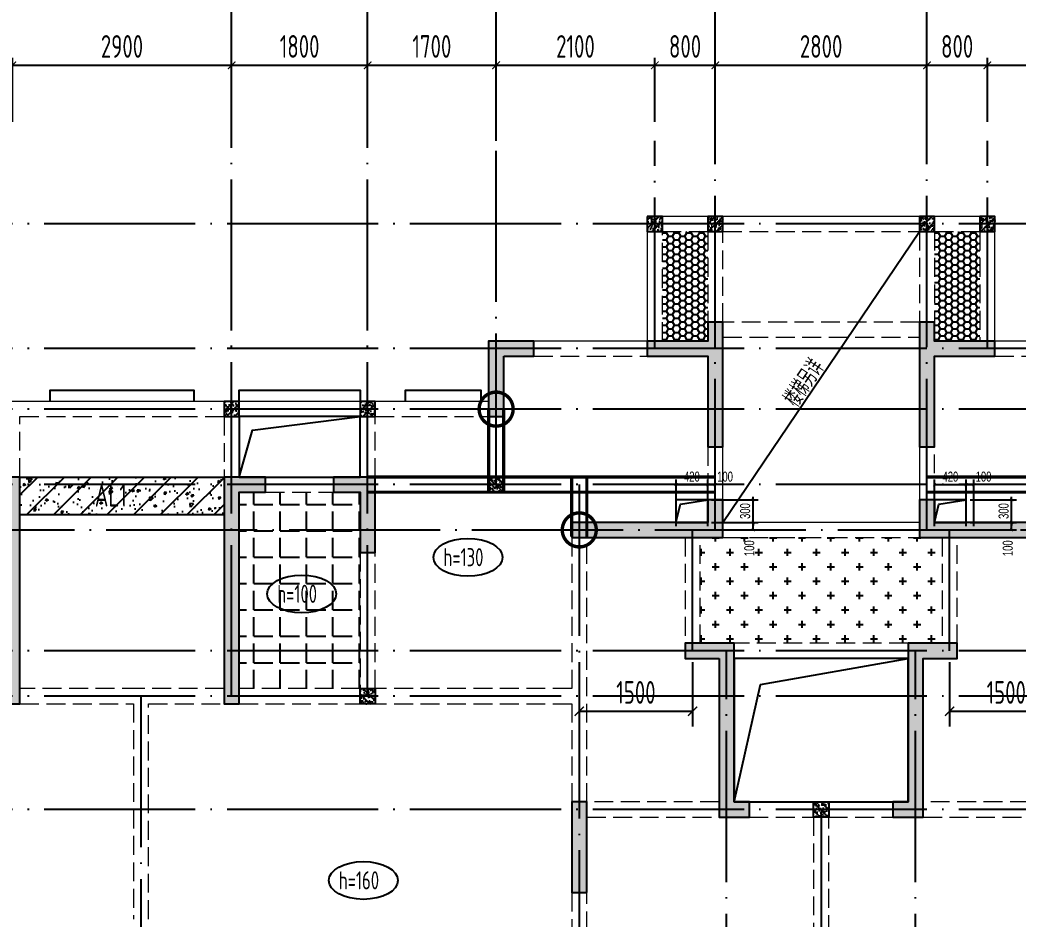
# Model space of a CAD drawing. Extents: x -1307975 to -76406, y -96289 to 379359.
# Drawn here: x -830740 to -817535, y 215599 to 227499 of the extents above; entities that cross this region are included whole.
import ezdxf
from ezdxf.enums import TextEntityAlignment as Align

# ---------------------------------------------------------------- set-up
doc = ezdxf.new("R2010")
doc.units = 0
doc.header["$LTSCALE"] = 1000
for name, pattern in [('DASH', [0.35, 0.25, -0.1]), ('DASHED', [0.75, 0.5, -0.25]), ('DOTE', [2.42, 2, -0.2, 0.02, -0.2])]:
    doc.linetypes.add(name, pattern=pattern)
doc.layers.get('0').update_dxf_attribs({"linetype": 'CONTINUOUS'})
doc.layers.get('DEFPOINTS').update_dxf_attribs({"linetype": 'CONTINUOUS'})
doc.layers.add('+公共字体', color=7, linetype='CONTINUOUS', lineweight=20)
for name, color, linetype in [('A-AXIS', 1, 'CONTINUOUS'), ('A-DOTE', 10, 'DOTE'), ('BEAM', 4, 'DASHED'), ('ROOF', 183, 'CONTINUOUS'), ('S-B板填充', 251, 'CONTINUOUS'), ('S-B板标注', 3, 'CONTINUOUS'), ('S-B板配筋号', 7, 'CONTINUOUS'), ('S-C承台编号', 6, 'CONTINUOUS'), ('S-D洞口', 4, 'CONTINUOUS'), ('S-D洞口标注', 3, 'CONTINUOUS'), ('S-L主梁线', 4, 'DASH'), ('S-Q墙填充', 252, 'CONTINUOUS'), ('S-Q墙实线', 6, 'CONTINUOUS'), ('S-Q墙标注', 3, 'CONTINUOUS'), ('S-Y一般标注', 3, 'CONTINUOUS'), ('S-板正筋', 2, 'CONTINUOUS'), ('S-构造柱', 212, 'CONTINUOUS'), ('TEXT', 2, 'CONTINUOUS'), ('水平筋标注', 7, 'CONTINUOUS'), ('看线', 251, 'CONTINUOUS')]:
    doc.layers.add(name, color=color, linetype=linetype)
doc.layers.add('配箍校核', color=34, linetype='CONTINUOUS', plot=False)
doc.styles.add('TSSD_DIMENSION', font='Tssdeng.shx', dxfattribs={"width": 0.7, "bigfont": 'tssdchn.shx'})
doc.styles.add('TSSD_REIN', font='tssdeng.shx', dxfattribs={"width": 0.7, "height": 300, "bigfont": 'tssdchn.shx'})
doc.styles.add('结构文字', font='zstxt.shx', dxfattribs={"width": 0.7, "bigfont": 'zshz.shx'})
doc.dimstyles.new('STRUCK', dxfattribs={"dimtxt": 400, "dimasz": 121, "dimexe": 200, "dimexo": 150, "dimgap": 115, "dimtad": 1, "dimdec": 0, "dimdsep": 46, "dimtxsty": '结构文字', "dimblk": 'ARCHTICK', "dimcen": 400, "dimclrd": 3, "dimclre": 3, "dimclrt": 7, "dimadec": 0, "dimazin": 0, "dimtfac": 1, "dimtdec": 0, "dimtix": 1, "dimtmove": 2, "dimatfit": 3, "dimldrblk": '_DIMX', "dimfxl": 1, "dimtolj": 1, "dimtzin": 0, "dimarcsym": 0})
doc.dimstyles.new('STRUCK30', dxfattribs={"dimscale": 0.33333, "dimtxt": 400, "dimasz": 121, "dimexe": 200, "dimexo": 150, "dimgap": 115, "dimtad": 1, "dimdec": 0, "dimdsep": 46, "dimtxsty": '结构文字', "dimblk": 'ARCHTICK', "dimcen": 400, "dimclrd": 3, "dimclre": 3, "dimclrt": 7, "dimadec": 0, "dimazin": 0, "dimtfac": 1, "dimtdec": 0, "dimtix": 1, "dimtmove": 2, "dimatfit": 3, "dimldrblk": '_DIMX', "dimfxl": 1, "dimtolj": 1, "dimtzin": 0, "dimarcsym": 0})
doc.dimstyles.new('TSSD_100_100', dxfattribs={"dimtxt": 300, "dimasz": 100, "dimexe": 100, "dimexo": 250, "dimgap": 100, "dimtad": 1, "dimdec": 0, "dimzin": 0, "dimdsep": 46, "dimtxsty": 'TSSD_DIMENSION', "dimblk": 'ARCHTICK', "dimcen": 0, "dimdle": 100, "dimclrt": 7, "dimadec": 0, "dimazin": 0, "dimtfac": 1, "dimtdec": 0, "dimtix": 1, "dimtmove": 2, "dimatfit": 3, "dimldrblk": 'ARCHTICK', "dimfxl": 1, "dimtolj": 1, "dimtzin": 0, "dimarcsym": 0})

# ---------------------------------------------------------------- blocks, each defined once
blk = doc.blocks.new('_ArchTick')
at = {"color": 0, "linetype": 'ByBlock', "const_width": 0.15}
blk.add_lwpolyline([(-0.5, -0.5), (0.5, 0.5)], dxfattribs=at)
blk = doc.blocks.new('*D275')
at = {"layer": 'DEFPOINTS', "color": 0, "transparency": 16777216}
for p in [(31400, 19250), (29600, 18250), (31400, 18250)]:
    blk.add_point(p, dxfattribs=at)
at = {"layer": 'S-Y一般标注', "color": 0, "lineweight": -2, "transparency": 16777216}
for p, q in [((29600, 18500), (29600, 19350)), ((31400, 18500), (31400, 19350)), ((29500, 19250), (31500, 19250))]:
    blk.add_line(p, q, dxfattribs=at)
at = {"layer": 'S-Y一般标注', "color": 0, "lineweight": -2, "transparency": 16777216, "xscale": 100, "yscale": 100, "zscale": 100, "rotation": 180}
blk.add_blockref('_ArchTick', (29600, 19250), dxfattribs=at)
at = {"layer": 'S-Y一般标注', "color": 0, "lineweight": -2, "transparency": 16777216, "xscale": 100, "yscale": 100, "zscale": 100}
blk.add_blockref('_ArchTick', (31400, 19250), dxfattribs=at)
at = {"layer": 'S-Y一般标注', "color": 7, "transparency": 16777216, "insert": (30500, 19500), "char_height": 300, "attachment_point": 5, "style": 'TSSD_DIMENSION'}
blk.add_mtext('\\A1;1800', dxfattribs=at)
blk = doc.blocks.new('*D276')
at = {"layer": 'DEFPOINTS', "color": 0, "transparency": 16777216}
for p in [(34300, 19250), (31400, 18250), (34300, 18250)]:
    blk.add_point(p, dxfattribs=at)
at = {"layer": 'S-Y一般标注', "color": 0, "lineweight": -2, "transparency": 16777216}
for p, q in [((31400, 18500), (31400, 19350)), ((34300, 18500), (34300, 19350)), ((31300, 19250), (34400, 19250))]:
    blk.add_line(p, q, dxfattribs=at)
at = {"layer": 'S-Y一般标注', "color": 0, "lineweight": -2, "transparency": 16777216, "xscale": 100, "yscale": 100, "zscale": 100, "rotation": 180}
blk.add_blockref('_ArchTick', (31400, 19250), dxfattribs=at)
at = {"layer": 'S-Y一般标注', "color": 0, "lineweight": -2, "transparency": 16777216, "xscale": 100, "yscale": 100, "zscale": 100}
blk.add_blockref('_ArchTick', (34300, 19250), dxfattribs=at)
at = {"layer": 'S-Y一般标注', "color": 7, "transparency": 16777216, "insert": (32850, 19500), "char_height": 300, "attachment_point": 5, "style": 'TSSD_DIMENSION'}
blk.add_mtext('\\A1;2900', dxfattribs=at)
blk = doc.blocks.new('*D277')
at = {"layer": 'DEFPOINTS', "color": 0, "transparency": 16777216}
for p in [(36100, 19250), (34300, 18250), (36100, 18250)]:
    blk.add_point(p, dxfattribs=at)
at = {"layer": 'S-Y一般标注', "color": 0, "lineweight": -2, "transparency": 16777216}
for p, q in [((34300, 18500), (34300, 19350)), ((36100, 18500), (36100, 19350)), ((34200, 19250), (36200, 19250))]:
    blk.add_line(p, q, dxfattribs=at)
at = {"layer": 'S-Y一般标注', "color": 0, "lineweight": -2, "transparency": 16777216, "xscale": 100, "yscale": 100, "zscale": 100, "rotation": 180}
blk.add_blockref('_ArchTick', (34300, 19250), dxfattribs=at)
at = {"layer": 'S-Y一般标注', "color": 0, "lineweight": -2, "transparency": 16777216, "xscale": 100, "yscale": 100, "zscale": 100}
blk.add_blockref('_ArchTick', (36100, 19250), dxfattribs=at)
at = {"layer": 'S-Y一般标注', "color": 7, "transparency": 16777216, "insert": (35200, 19500), "char_height": 300, "attachment_point": 5, "style": 'TSSD_DIMENSION'}
blk.add_mtext('\\A1;1800', dxfattribs=at)
blk = doc.blocks.new('*D278')
at = {"layer": 'DEFPOINTS', "color": 0, "transparency": 16777216}
for p in [(37800, 19250), (36100, 18250), (37800, 18250)]:
    blk.add_point(p, dxfattribs=at)
at = {"layer": 'S-Y一般标注', "color": 0, "lineweight": -2, "transparency": 16777216}
for p, q in [((36100, 18500), (36100, 19350)), ((37800, 18500), (37800, 19350)), ((36000, 19250), (37900, 19250))]:
    blk.add_line(p, q, dxfattribs=at)
at = {"layer": 'S-Y一般标注', "color": 0, "lineweight": -2, "transparency": 16777216, "xscale": 100, "yscale": 100, "zscale": 100, "rotation": 180}
blk.add_blockref('_ArchTick', (36100, 19250), dxfattribs=at)
at = {"layer": 'S-Y一般标注', "color": 0, "lineweight": -2, "transparency": 16777216, "xscale": 100, "yscale": 100, "zscale": 100}
blk.add_blockref('_ArchTick', (37800, 19250), dxfattribs=at)
at = {"layer": 'S-Y一般标注', "color": 7, "transparency": 16777216, "insert": (36950, 19500), "char_height": 300, "attachment_point": 5, "style": 'TSSD_DIMENSION'}
blk.add_mtext('\\A1;1700', dxfattribs=at)
blk = doc.blocks.new('*D279')
at = {"layer": 'DEFPOINTS', "color": 0, "transparency": 16777216}
for p in [(40700, 19250), (39900, 18250), (40700, 18250)]:
    blk.add_point(p, dxfattribs=at)
at = {"layer": 'S-Y一般标注', "color": 0, "lineweight": -2, "transparency": 16777216}
for p, q in [((39900, 18500), (39900, 19350)), ((40700, 18500), (40700, 19350)), ((39800, 19250), (40800, 19250))]:
    blk.add_line(p, q, dxfattribs=at)
at = {"layer": 'S-Y一般标注', "color": 0, "lineweight": -2, "transparency": 16777216, "xscale": 100, "yscale": 100, "zscale": 100, "rotation": 180}
blk.add_blockref('_ArchTick', (39900, 19250), dxfattribs=at)
at = {"layer": 'S-Y一般标注', "color": 0, "lineweight": -2, "transparency": 16777216, "xscale": 100, "yscale": 100, "zscale": 100}
blk.add_blockref('_ArchTick', (40700, 19250), dxfattribs=at)
at = {"layer": 'S-Y一般标注', "color": 7, "transparency": 16777216, "insert": (40300, 19500), "char_height": 300, "attachment_point": 5, "style": 'TSSD_DIMENSION'}
blk.add_mtext('\\A1;800', dxfattribs=at)
blk = doc.blocks.new('*D280')
at = {"layer": 'DEFPOINTS', "color": 0, "transparency": 16777216}
for p in [(43500, 19250), (40700, 18250), (43500, 18250)]:
    blk.add_point(p, dxfattribs=at)
at = {"layer": 'S-Y一般标注', "color": 0, "lineweight": -2, "transparency": 16777216}
for p, q in [((40700, 18500), (40700, 19350)), ((43500, 18500), (43500, 19350)), ((40600, 19250), (43600, 19250))]:
    blk.add_line(p, q, dxfattribs=at)
at = {"layer": 'S-Y一般标注', "color": 0, "lineweight": -2, "transparency": 16777216, "xscale": 100, "yscale": 100, "zscale": 100, "rotation": 180}
blk.add_blockref('_ArchTick', (40700, 19250), dxfattribs=at)
at = {"layer": 'S-Y一般标注', "color": 0, "lineweight": -2, "transparency": 16777216, "xscale": 100, "yscale": 100, "zscale": 100}
blk.add_blockref('_ArchTick', (43500, 19250), dxfattribs=at)
at = {"layer": 'S-Y一般标注', "color": 7, "transparency": 16777216, "insert": (42100, 19500), "char_height": 300, "attachment_point": 5, "style": 'TSSD_DIMENSION'}
blk.add_mtext('\\A1;2800', dxfattribs=at)
blk = doc.blocks.new('*D281')
at = {"layer": 'DEFPOINTS', "color": 0, "transparency": 16777216}
for p in [(46400, 19250), (44300, 18250), (46400, 18250)]:
    blk.add_point(p, dxfattribs=at)
at = {"layer": 'S-Y一般标注', "color": 0, "lineweight": -2, "transparency": 16777216}
for p, q in [((44300, 18500), (44300, 19350)), ((46400, 18500), (46400, 19350)), ((44200, 19250), (46500, 19250))]:
    blk.add_line(p, q, dxfattribs=at)
at = {"layer": 'S-Y一般标注', "color": 0, "lineweight": -2, "transparency": 16777216, "xscale": 100, "yscale": 100, "zscale": 100, "rotation": 180}
blk.add_blockref('_ArchTick', (44300, 19250), dxfattribs=at)
at = {"layer": 'S-Y一般标注', "color": 0, "lineweight": -2, "transparency": 16777216, "xscale": 100, "yscale": 100, "zscale": 100}
blk.add_blockref('_ArchTick', (46400, 19250), dxfattribs=at)
at = {"layer": 'S-Y一般标注', "color": 7, "transparency": 16777216, "insert": (45742, 19500), "char_height": 300, "attachment_point": 5, "style": 'TSSD_DIMENSION'}
blk.add_mtext('\\A1;2100', dxfattribs=at)
blk = doc.blocks.new('*D299')
at = {"layer": 'DEFPOINTS', "color": 0, "transparency": 16777216}
for p in [(39900, 19250), (37800, 18250), (39900, 18250)]:
    blk.add_point(p, dxfattribs=at)
at = {"layer": 'S-Y一般标注', "color": 0, "lineweight": -2, "transparency": 16777216}
for p, q in [((37800, 18500), (37800, 19350)), ((39900, 18500), (39900, 19350)), ((37700, 19250), (40000, 19250))]:
    blk.add_line(p, q, dxfattribs=at)
at = {"layer": 'S-Y一般标注', "color": 0, "lineweight": -2, "transparency": 16777216, "xscale": 100, "yscale": 100, "zscale": 100, "rotation": 180}
blk.add_blockref('_ArchTick', (37800, 19250), dxfattribs=at)
at = {"layer": 'S-Y一般标注', "color": 0, "lineweight": -2, "transparency": 16777216, "xscale": 100, "yscale": 100, "zscale": 100}
blk.add_blockref('_ArchTick', (39900, 19250), dxfattribs=at)
at = {"layer": 'S-Y一般标注', "color": 7, "transparency": 16777216, "insert": (38850, 19500), "char_height": 300, "attachment_point": 5, "style": 'TSSD_DIMENSION'}
blk.add_mtext('\\A1;2100', dxfattribs=at)
blk = doc.blocks.new('*D300')
at = {"layer": 'DEFPOINTS', "color": 0, "transparency": 16777216}
for p in [(44300, 19250), (43500, 18250), (44300, 18250)]:
    blk.add_point(p, dxfattribs=at)
at = {"layer": 'S-Y一般标注', "color": 0, "lineweight": -2, "transparency": 16777216}
for p, q in [((43500, 18500), (43500, 19350)), ((44300, 18500), (44300, 19350)), ((43400, 19250), (44400, 19250))]:
    blk.add_line(p, q, dxfattribs=at)
at = {"layer": 'S-Y一般标注', "color": 0, "lineweight": -2, "transparency": 16777216, "xscale": 100, "yscale": 100, "zscale": 100, "rotation": 180}
blk.add_blockref('_ArchTick', (43500, 19250), dxfattribs=at)
at = {"layer": 'S-Y一般标注', "color": 0, "lineweight": -2, "transparency": 16777216, "xscale": 100, "yscale": 100, "zscale": 100}
blk.add_blockref('_ArchTick', (44300, 19250), dxfattribs=at)
at = {"layer": 'S-Y一般标注', "color": 7, "transparency": 16777216, "insert": (43900, 19500), "char_height": 300, "attachment_point": 5, "style": 'TSSD_DIMENSION'}
blk.add_mtext('\\A1;800', dxfattribs=at)
blk = doc.blocks.new('20210729.03501652')
at = {"layer": '看线', "color": 202, "ltscale": 0.5}
for points in [[(26800, 10900), (26800, 11050), (28700, 11050), (28700, 10900)], [(29300, 10900), (29300, 11050), (30900, 11050), (30900, 10900)], [(31500, 10900), (31500, 11050), (32500, 11050), (32500, 10900)]]:
    blk.add_lwpolyline(points, dxfattribs=at)
blk = doc.blocks.new('*D984')
at = {"layer": 'DEFPOINTS', "color": 0, "transparency": 16777216}
for p in [(-818220, 221149), (-817620, 221149), (-818220, 220849)]:
    blk.add_point(p, dxfattribs=at)
at = {"layer": 'S-D洞口标注', "color": 3, "lineweight": -2, "transparency": 16777216}
for p, q in [((-818170, 221149), (-817554, 221149)), ((-817620, 221149), (-817620, 221189)), ((-817620, 220849), (-817620, 221149)), ((-818170, 220849), (-817554, 220849)), ((-817620, 220849), (-817620, 220809))]:
    blk.add_line(p, q, dxfattribs=at)
at = {"layer": 'S-D洞口标注', "color": 3, "lineweight": -2, "transparency": 16777216, "xscale": 40.33293, "yscale": 40.33293, "zscale": 40.33293}
for p, rotation in [((-817620, 221149), 270), ((-817620, 220849), 90)]:
    blk.add_blockref('_ArchTick', p, dxfattribs=dict(at, rotation=rotation))
at = {"layer": 'S-D洞口标注', "color": 7, "transparency": 16777216, "insert": (-817725, 220999), "char_height": 133.3, "attachment_point": 5, "rotation": 90, "style": '结构文字'}
blk.add_mtext('\\A1;300', dxfattribs=at)
blk = doc.blocks.new('_DIMX')
blk.add_line((-150, 0), (150, 0))
at = {"const_width": 50}
blk.add_lwpolyline([(-70, -70), (70, 70)], dxfattribs=at)
blk = doc.blocks.new('*D985')
at = {"layer": 'DEFPOINTS', "color": 0, "transparency": 16777216}
for p in [(-818220, 221349), (-818640, 220749), (-818220, 220749)]:
    blk.add_point(p, dxfattribs=at)
at = {"layer": 'S-D洞口标注', "color": 3, "lineweight": -2, "transparency": 16777216}
for p, q in [((-818640, 220799), (-818640, 221415)), ((-818640, 221349), (-818220, 221349)), ((-818220, 220799), (-818220, 221415))]:
    blk.add_line(p, q, dxfattribs=at)
at = {"layer": 'S-D洞口标注', "color": 3, "lineweight": -2, "transparency": 16777216, "xscale": 40.33293, "yscale": 40.33293, "zscale": 40.33293, "rotation": 180}
blk.add_blockref('_ArchTick', (-818640, 221349), dxfattribs=at)
at = {"layer": 'S-D洞口标注', "color": 3, "lineweight": -2, "transparency": 16777216, "xscale": 40.33293, "yscale": 40.33293, "zscale": 40.33293}
blk.add_blockref('_ArchTick', (-818220, 221349), dxfattribs=at)
at = {"layer": 'S-D洞口标注', "color": 7, "transparency": 16777216, "insert": (-818430, 221454), "char_height": 133.3, "attachment_point": 5, "style": '结构文字'}
blk.add_mtext('\\A1;420', dxfattribs=at)
blk = doc.blocks.new('*D986')
at = {"layer": 'DEFPOINTS', "color": 0, "transparency": 16777216}
for p in [(-818120, 221349), (-818220, 220749), (-818120, 220749)]:
    blk.add_point(p, dxfattribs=at)
at = {"layer": 'S-D洞口标注', "color": 3, "lineweight": -2, "transparency": 16777216}
for p, q in [((-818220, 220799), (-818220, 221415)), ((-818220, 221349), (-818120, 221349)), ((-818120, 220799), (-818120, 221415))]:
    blk.add_line(p, q, dxfattribs=at)
at = {"layer": 'S-D洞口标注', "color": 3, "lineweight": -2, "transparency": 16777216, "xscale": 40.33293, "yscale": 40.33293, "zscale": 40.33293, "rotation": 180}
blk.add_blockref('_ArchTick', (-818220, 221349), dxfattribs=at)
at = {"layer": 'S-D洞口标注', "color": 3, "lineweight": -2, "transparency": 16777216, "xscale": 40.33293, "yscale": 40.33293, "zscale": 40.33293}
blk.add_blockref('_ArchTick', (-818120, 221349), dxfattribs=at)
at = {"layer": 'S-D洞口标注', "color": 7, "transparency": 16777216, "insert": (-817991, 221454), "char_height": 133.3, "attachment_point": 5, "style": '结构文字'}
blk.add_mtext('\\A1;100', dxfattribs=at)
blk = doc.blocks.new('*D987')
at = {"layer": 'DEFPOINTS', "color": 0, "transparency": 16777216}
for p in [(-818220, 220849), (-817620, 220849), (-818220, 220749)]:
    blk.add_point(p, dxfattribs=at)
at = {"layer": 'S-D洞口标注', "color": 3, "lineweight": -2, "transparency": 16777216}
for p, q in [((-818170, 220849), (-817554, 220849)), ((-817620, 220749), (-817620, 220849)), ((-818170, 220749), (-817554, 220749))]:
    blk.add_line(p, q, dxfattribs=at)
at = {"layer": 'S-D洞口标注', "color": 3, "lineweight": -2, "transparency": 16777216, "xscale": 40.33293, "yscale": 40.33293, "zscale": 40.33293}
for p, rotation in [((-817620, 220849), 90), ((-817620, 220749), 270)]:
    blk.add_blockref('_ArchTick', p, dxfattribs=dict(at, rotation=rotation))
at = {"layer": 'S-D洞口标注', "color": 7, "transparency": 16777216, "insert": (-817670, 220507), "char_height": 133.3, "attachment_point": 5, "rotation": 90, "style": '结构文字'}
blk.add_mtext('\\A1;100', dxfattribs=at)
blk = doc.blocks.new('*D988')
at = {"layer": 'DEFPOINTS', "color": 0, "transparency": 16777216}
for p in [(-821640, 221149), (-821040, 221149), (-821640, 220849)]:
    blk.add_point(p, dxfattribs=at)
at = {"layer": 'S-D洞口标注', "color": 3, "lineweight": -2, "transparency": 16777216}
for p, q in [((-821590, 221149), (-820974, 221149)), ((-821040, 221149), (-821040, 221189)), ((-821040, 220849), (-821040, 221149)), ((-821590, 220849), (-820974, 220849)), ((-821040, 220849), (-821040, 220809))]:
    blk.add_line(p, q, dxfattribs=at)
at = {"layer": 'S-D洞口标注', "color": 3, "lineweight": -2, "transparency": 16777216, "xscale": 40.33293, "yscale": 40.33293, "zscale": 40.33293}
for p, rotation in [((-821040, 221149), 270), ((-821040, 220849), 90)]:
    blk.add_blockref('_ArchTick', p, dxfattribs=dict(at, rotation=rotation))
at = {"layer": 'S-D洞口标注', "color": 7, "transparency": 16777216, "insert": (-821145, 220999), "char_height": 133.3, "attachment_point": 5, "rotation": 90, "style": '结构文字'}
blk.add_mtext('\\A1;300', dxfattribs=at)
blk = doc.blocks.new('*D989')
at = {"layer": 'DEFPOINTS', "color": 0, "transparency": 16777216}
for p in [(-821640, 221349), (-822060, 220749), (-821640, 220749)]:
    blk.add_point(p, dxfattribs=at)
at = {"layer": 'S-D洞口标注', "color": 3, "lineweight": -2, "transparency": 16777216}
for p, q in [((-822060, 220799), (-822060, 221415)), ((-822060, 221349), (-821640, 221349)), ((-821640, 220799), (-821640, 221415))]:
    blk.add_line(p, q, dxfattribs=at)
at = {"layer": 'S-D洞口标注', "color": 3, "lineweight": -2, "transparency": 16777216, "xscale": 40.33293, "yscale": 40.33293, "zscale": 40.33293, "rotation": 180}
blk.add_blockref('_ArchTick', (-822060, 221349), dxfattribs=at)
at = {"layer": 'S-D洞口标注', "color": 3, "lineweight": -2, "transparency": 16777216, "xscale": 40.33293, "yscale": 40.33293, "zscale": 40.33293}
blk.add_blockref('_ArchTick', (-821640, 221349), dxfattribs=at)
at = {"layer": 'S-D洞口标注', "color": 7, "transparency": 16777216, "insert": (-821850, 221454), "char_height": 133.3, "attachment_point": 5, "style": '结构文字'}
blk.add_mtext('\\A1;420', dxfattribs=at)
blk = doc.blocks.new('*D990')
at = {"layer": 'DEFPOINTS', "color": 0, "transparency": 16777216}
for p in [(-821540, 221349), (-821640, 220749), (-821540, 220749)]:
    blk.add_point(p, dxfattribs=at)
at = {"layer": 'S-D洞口标注', "color": 3, "lineweight": -2, "transparency": 16777216}
for p, q in [((-821640, 220799), (-821640, 221415)), ((-821640, 221349), (-821540, 221349)), ((-821540, 220799), (-821540, 221415))]:
    blk.add_line(p, q, dxfattribs=at)
at = {"layer": 'S-D洞口标注', "color": 3, "lineweight": -2, "transparency": 16777216, "xscale": 40.33293, "yscale": 40.33293, "zscale": 40.33293, "rotation": 180}
blk.add_blockref('_ArchTick', (-821640, 221349), dxfattribs=at)
at = {"layer": 'S-D洞口标注', "color": 3, "lineweight": -2, "transparency": 16777216, "xscale": 40.33293, "yscale": 40.33293, "zscale": 40.33293}
blk.add_blockref('_ArchTick', (-821540, 221349), dxfattribs=at)
at = {"layer": 'S-D洞口标注', "color": 7, "transparency": 16777216, "insert": (-821411, 221454), "char_height": 133.3, "attachment_point": 5, "style": '结构文字'}
blk.add_mtext('\\A1;100', dxfattribs=at)
blk = doc.blocks.new('*D991')
at = {"layer": 'DEFPOINTS', "color": 0, "transparency": 16777216}
for p in [(-821640, 220849), (-821040, 220849), (-821640, 220749)]:
    blk.add_point(p, dxfattribs=at)
at = {"layer": 'S-D洞口标注', "color": 3, "lineweight": -2, "transparency": 16777216}
for p, q in [((-821590, 220849), (-820974, 220849)), ((-821040, 220749), (-821040, 220849)), ((-821590, 220749), (-820974, 220749))]:
    blk.add_line(p, q, dxfattribs=at)
at = {"layer": 'S-D洞口标注', "color": 3, "lineweight": -2, "transparency": 16777216, "xscale": 40.33293, "yscale": 40.33293, "zscale": 40.33293}
for p, rotation in [((-821040, 220849), 90), ((-821040, 220749), 270)]:
    blk.add_blockref('_ArchTick', p, dxfattribs=dict(at, rotation=rotation))
at = {"layer": 'S-D洞口标注', "color": 7, "transparency": 16777216, "insert": (-821090, 220507), "char_height": 133.3, "attachment_point": 5, "rotation": 90, "style": '结构文字'}
blk.add_mtext('\\A1;100', dxfattribs=at)
blk = doc.blocks.new('20210803.22403995')
at = {"layer": '+公共字体', "color": 2, "const_width": 45}
for points in [[(-831038, -168387, 1), (-831038, -167937, 1), (-831038, -168387, -1)], [(-829938, -169986, 1), (-829938, -169536, 1), (-829938, -169986, -1)]]:
    blk.add_lwpolyline(points, format="xyb", dxfattribs=at)
blk = doc.blocks.new('20210807.15312791')
at = {"layer": 'S-Q墙填充'}
h = blk.add_hatch(color=252, dxfattribs=at)
h.dxf.hatch_style = 1
h.paths.add_polyline_path([(97216, 67840), (97216, 68190), (97016, 68190), (97016, 67940), (96216, 67940), (96216, 67740), (97016, 67740), (97016, 66540), (97216, 66540)])
h = blk.add_hatch(color=252, dxfattribs=at)
h.dxf.hatch_style = 1
h.paths.add_polyline_path([(99816, 67840), (99816, 66540), (100016, 66540), (100016, 67740), (100815, 67740), (100815, 67940), (100016, 67940), (100016, 68190), (99816, 68190)])
h = blk.add_hatch(color=252, dxfattribs=at)
h.dxf.hatch_style = 1
h.paths.add_polyline_path([(94316, 67740), (94716, 67740), (94716, 67940), (94116, 67940), (94116, 66940), (94316, 66940)])
h = blk.add_hatch(color=252, dxfattribs=at)
h.dxf.hatch_style = 1
h.paths.add_polyline_path([(87916, 66140), (87416, 66140), (87416, 65940), (87716, 65940), (87716, 63140), (87916, 63140)])
h = blk.add_hatch(color=252, dxfattribs=at)
h.dxf.hatch_style = 1
h.paths.add_polyline_path([(90816, 63140), (90816, 65940), (91166, 65940), (91166, 66140), (90616, 66140), (90616, 63140)])
h = blk.add_hatch(color=252, dxfattribs=at)
h.dxf.hatch_style = 1
h.paths.add_polyline_path([(92066, 65940), (92416, 65940), (92416, 65140), (92616, 65140), (92616, 66140), (92066, 66140)])
h = blk.add_hatch(color=252, dxfattribs=at)
h.dxf.hatch_style = 1
h.paths.add_polyline_path([(95216, 65340), (96816, 65340), (97216, 65340), (97216, 65840), (97016, 65840), (97016, 65540), (96816, 65540), (95216, 65540)])
h = blk.add_hatch(color=252, dxfattribs=at)
h.dxf.hatch_style = 1
h.paths.add_polyline_path([(100016, 65540), (100016, 65840), (99816, 65840), (99816, 65340), (100216, 65340), (101816, 65340), (101816, 65540), (100216, 65540)])
h = blk.add_hatch(color=252, dxfattribs=at)
h.dxf.hatch_style = 1
h.paths.add_polyline_path([(97166, 63740), (97166, 61640), (97566, 61640), (97566, 61840), (97366, 61840), (97366, 63940), (96716, 63940), (96716, 63740)])
h = blk.add_hatch(color=252, dxfattribs=at)
h.dxf.hatch_style = 1
h.paths.add_polyline_path([(99666, 61840), (99466, 61840), (99466, 61640), (99866, 61640), (99866, 63740), (100316, 63740), (100316, 63940), (99666, 63940)])
h = blk.add_hatch(color=252, dxfattribs=at)
h.dxf.hatch_style = 1
h.paths.add_polyline_path([(95416, 60640), (95416, 61840), (95216, 61840), (95216, 60640)])
at = {"layer": 'S-D洞口', "color": 5}
for points in [[(90816, 66140), (92416, 66140), (92416, 66940), (90816, 66940), (90816, 66140), (90993, 66762), (92416, 66940)], [(97366, 61840), (99666, 61840), (99666, 63740), (97366, 63740), (97366, 61840), (97712, 63393), (99666, 63740)]]:
    blk.add_lwpolyline(points, dxfattribs=at)
at = {"layer": 'S-L主梁线', "linetype": 'ByBlock', "lineweight": 18}
for p, q in [((96216, 69590), (96216, 67940)), ((97116, 69590), (96216, 69590)), ((99916, 69590), (97116, 69590)), ((100816, 69590), (99916, 69590)), ((100816, 67940), (100816, 69590)), ((96216, 67940), (94716, 67940)), ((102316, 67940), (100816, 67940)), ((90716, 67140), (87716, 67140)), ((92516, 67140), (90716, 67140)), ((94116, 67140), (92516, 67140)), ((90816, 66940), (92416, 66940)), ((90816, 66140), (90816, 66940)), ((92416, 66940), (92416, 66140)), ((97216, 65840), (97216, 66540)), ((99816, 66540), (99816, 65840)), ((92066, 66140), (91166, 66140)), ((99816, 65540), (97216, 65540)), ((97366, 63740), (99666, 63740)), ((98516, 61840), (97566, 61840)), ((99466, 61840), (98516, 61840))]:
    blk.add_line(p, q, dxfattribs=at)
at = {"layer": 'S-L主梁线', "linetype": 'DASH', "lineweight": 18}
for p, q in [((96416, 69390), (97016, 69390)), ((96416, 67940), (96416, 69390)), ((97016, 69390), (97016, 68190)), ((97216, 69390), (99816, 69390)), ((97216, 68190), (97216, 69390)), ((99816, 69390), (99816, 68190)), ((100016, 69390), (100616, 69390)), ((100016, 69390), (100016, 68190)), ((100616, 69390), (100616, 67940)), ((99815, 68190), (97216, 68190)), ((97216, 67990), (99816, 67990)), ((94716, 67740), (96216, 67740)), ((100815, 67740), (102316, 67740)), ((87916, 66940), (90616, 66940)), ((87916, 66140), (87916, 66940)), ((90616, 66940), (90616, 66140)), ((92616, 66940), (94116, 66940)), ((92616, 66140), (92616, 66940)), ((97016, 66540), (97016, 65840)), ((100016, 65840), (100016, 66540)), ((91166, 65940), (92066, 65940)), ((95216, 65340), (95216, 63340)), ((95416, 63240), (95416, 65340)), ((96716, 65340), (96716, 63940)), ((96916, 63940), (96916, 65340)), ((97216, 65340), (99816, 65340)), ((100116, 65340), (100116, 63940)), ((100316, 63940), (100316, 65340)), ((92416, 65140), (92416, 63340)), ((92616, 63340), (92616, 65140)), ((99666, 63940), (97366, 63940)), ((89516, 63340), (87916, 63340)), ((90616, 63340), (89516, 63340)), ((92416, 63340), (90816, 63340)), ((95216, 63340), (92616, 63340)), ((87916, 63140), (89416, 63140)), ((89416, 63140), (89416, 60290)), ((89616, 63140), (90616, 63140)), ((89616, 60290), (89616, 63140)), ((90816, 63140), (92516, 63140)), ((92516, 63140), (95216, 63140)), ((95216, 63140), (95216, 61840)), ((95416, 61840), (95416, 63240)), ((97166, 61840), (95416, 61840)), ((101616, 61840), (99866, 61840)), ((95416, 61640), (97166, 61640)), ((97566, 61640), (98416, 61640)), ((98416, 61640), (98416, 57640)), ((98616, 57640), (98616, 61640)), ((98616, 61640), (99466, 61640)), ((99866, 61640), (101616, 61640)), ((95216, 60640), (95216, 59090)), ((95416, 59090), (95416, 60640))]:
    blk.add_line(p, q, dxfattribs=at)
at = {"layer": 'S-Q墙实线'}
blk.add_lwpolyline([(97216, 67840), (97216, 68190), (97016, 68190), (97016, 67940), (96216, 67940), (96216, 67740), (97016, 67740), (97016, 66540), (97216, 66540), (97216, 67840)], dxfattribs=at)
for points in [[(99816, 67840), (99816, 66540), (100016, 66540), (100016, 67740), (100815, 67740), (100815, 67940), (100016, 67940), (100016, 68190), (99816, 68190)], [(94316, 67740), (94716, 67740), (94716, 67940), (94116, 67940), (94116, 66940), (94316, 66940)], [(87916, 66140), (87416, 66140), (87416, 65940), (87716, 65940), (87716, 63140), (87916, 63140)], [(90816, 63140), (90816, 65940), (91166, 65940), (91166, 66140), (90616, 66140), (90616, 63140)], [(92066, 65940), (92416, 65940), (92416, 65140), (92616, 65140), (92616, 66140), (92066, 66140)], [(95216, 65340), (96816, 65340), (97216, 65340), (97216, 65840), (97016, 65840), (97016, 65540), (96816, 65540), (95216, 65540)], [(100016, 65540), (100016, 65840), (99816, 65840), (99816, 65340), (100216, 65340), (101816, 65340), (101816, 65540), (100216, 65540)], [(97166, 63740), (97166, 61640), (97566, 61640), (97566, 61840), (97366, 61840), (97366, 63940), (96716, 63940), (96716, 63740)], [(99666, 61840), (99466, 61840), (99466, 61640), (99866, 61640), (99866, 63740), (100316, 63740), (100316, 63940), (99666, 63940)], [(95416, 60640), (95416, 61840), (95216, 61840), (95216, 60640)]]:
    blk.add_lwpolyline(points, close=True, dxfattribs=at)
blk = doc.blocks.new('20210730.02141516')
at = {"layer": 'S-构造柱'}
h = blk.add_hatch(dxfattribs=at)
h.set_pattern_fill('ARMORED', color=256, scale=15, angle=-90, style=0)
h.set_pattern_definition([(320, (-154189.41, 3278673.45), (-9.4128202, -107.5890274), [11.25, -123.75]), (265, (-154189.41, 3278673.45), (112.82882, 20.8127), [9, -99]), (10.4514, (-154190.19, 3278664.49), (103.4159313, -86.7764073), [9.5610285, -105.1713168]), (316.1842, (-154159.41, 3278673.45), (-24.827852, -160.0861573), [16.875, -185.625]), (6.6356, (-154161.48, 3278660.11), (146.117681, -140.199406), [14.341543, -157.75695]), (261.1842, (-154159.41, 3278673.45), (146.11779, -140.199292), [13.5, -148.5]), (291, (-154166.91, 3278658.45), (-60.3928336, -89.5360578), [11.25, -123.75]), (236, (-154166.91, 3278658.45), (108.7725068, -36.4972998), [9, -99]), (341.4514, (-154171.94, 3278650.99), (48.3795745, -126.0333943), [9.5610285, -105.1713168]), (307.5, (-154189.41, 3278673.454), (49.93407807, -1.8239783), [0, -97.8, 0, -100.5, 0, -99.375]), (277.5, (-154189.41, 3278673.454), (59.1617568, -39.4604306), [0, -57.3, 0, -95.55, 0, -37.875]), (237.5, (-154189.41, 3278706.904), (-3.38323076, -80.07336543), [0, -37.5, 0, -117, 0, -155.25]), (227.5, (-154189.41, 3278721.904), (15.0157473, -87.4779254), [0, -48.75, 0, -77.7, 0, -110.25]), (315, (-154189.41, 3278673.454), (53.0330086, 53.0330086), [])])
h.paths.add_polyline_path([(200, 200), (200, 0), (0, 0), (0, 200)])
blk.add_lwpolyline([(200, 200), (200, 0), (0, 0), (0, 200)], close=True, dxfattribs=at)
blk = doc.blocks.new('20210809.18285270')
at = {"layer": 'ROOF', "xscale": -1, "rotation": 4.61764226855621e-08}
for p in [(35500, 12550), (36300, 12550), (39100, 12550), (39900, 12550), (29900, 10100), (31700, 10100)]:
    blk.add_blockref('20210730.02141516', p, dxfattribs=at)
at = {"layer": 'ROOF', "rotation": 359.9999999538236}
for p in [(33200, 9100), (37500, 4800)]:
    blk.add_blockref('20210730.02141516', p, dxfattribs=at)
at = {"layer": 'ROOF'}
blk.add_blockref('20210730.02141516', (31500, 6300), dxfattribs=at)
blk = doc.blocks.new('*D398')
at = {"layer": 'DEFPOINTS', "color": 0, "transparency": 16777216}
for p in [(-180458, -4859), (-178959, -4859), (-178959, -5659)]:
    blk.add_point(p, dxfattribs=at)
at = {"layer": 'S-Q墙标注', "color": 3, "lineweight": -2, "transparency": 16777216}
for p, q in [((-180458, -5009), (-180458, -5859)), ((-178959, -5009), (-178959, -5859)), ((-180458, -5659), (-178959, -5659))]:
    blk.add_line(p, q, dxfattribs=at)
at = {"layer": 'S-Q墙标注', "color": 3, "lineweight": -2, "transparency": 16777216, "xscale": 121, "yscale": 121, "zscale": 121, "rotation": 180}
blk.add_blockref('_ArchTick', (-180458, -5659), dxfattribs=at)
at = {"layer": 'S-Q墙标注', "color": 3, "lineweight": -2, "transparency": 16777216, "xscale": 121, "yscale": 121, "zscale": 121}
blk.add_blockref('_ArchTick', (-178959, -5659), dxfattribs=at)
at = {"layer": 'S-Q墙标注', "color": 7, "transparency": 16777216, "insert": (-179709, -5409), "char_height": 300, "attachment_point": 5, "style": 'TSSD_REIN'}
blk.add_mtext('\\A1;1500', dxfattribs=at)
blk = doc.blocks.new('*D399')
at = {"layer": 'DEFPOINTS', "color": 0, "transparency": 16777216}
for p in [(-175559, -4859), (-174059, -4859), (-174059, -5659)]:
    blk.add_point(p, dxfattribs=at)
at = {"layer": 'S-Q墙标注', "color": 3, "lineweight": -2, "transparency": 16777216}
for p, q in [((-175559, -5009), (-175559, -5859)), ((-174059, -5009), (-174059, -5859)), ((-175559, -5659), (-174059, -5659))]:
    blk.add_line(p, q, dxfattribs=at)
at = {"layer": 'S-Q墙标注', "color": 3, "lineweight": -2, "transparency": 16777216, "xscale": 121, "yscale": 121, "zscale": 121, "rotation": 180}
blk.add_blockref('_ArchTick', (-175559, -5659), dxfattribs=at)
at = {"layer": 'S-Q墙标注', "color": 3, "lineweight": -2, "transparency": 16777216, "xscale": 121, "yscale": 121, "zscale": 121}
blk.add_blockref('_ArchTick', (-174059, -5659), dxfattribs=at)
at = {"layer": 'S-Q墙标注', "color": 7, "transparency": 16777216, "insert": (-174809, -5409), "char_height": 300, "attachment_point": 5, "style": 'TSSD_REIN'}
blk.add_mtext('\\A1;1500', dxfattribs=at)
blk = doc.blocks.new('20210726.16395156')
at = {"layer": 'A-AXIS'}
for p, q in [((34300, 18249.9), (34300, 21049.9)), ((36100, 18249.9), (36100, 21049.9)), ((37800, 18249.9), (37800, 21049.9)), ((40700, 18249.9), (40700, 21049.9)), ((43500, 18249.9), (43500, 21049.9))]:
    blk.add_line(p, q, dxfattribs=at)
at = {"layer": 'A-DOTE'}
for p, q in [((34300, 10900), (34300, 18249.9)), ((36100, 10900), (36100, 18249.9)), ((37800, 13700), (37800, 18249.9)), ((39900, 15500), (39900, 18249.9)), ((40700, 13100.3), (40700, 18249.9)), ((43500, 13100.3), (43500, 18249.9)), ((44300, 15500), (44300, 18249.9)), ((55600, 17150), (3600, 17150)), ((55600, 15500), (3600, 15500)), ((55600, 14700), (3600, 14700)), ((55600, 13700), (3600, 13700)), ((38900.2, 13700), (38900, 3600)), ((3600, 13100.3), (55600, 13100.3)), ((40400, 11500), (40400, 13100)), ((43800, 11500), (43800, 13100)), ((55600, 11500), (3600, 11500)), ((40850, 3600.2), (40850, 11500)), ((43350, 3600.2), (43350, 11500)), ((55600, 10900), (3600, 10900)), ((33100, 10900), (33100, 3600)), ((55600, 9400), (3600, 9400)), ((42100, 9400), (42100, 3600))]:
    blk.add_line(p, q, dxfattribs=at)
at = {"layer": 'S-Y一般标注'}
for base, p1, p2, picture, middle in [((31400, 19249.9), (29600, 18249.9), (31400, 18249.9), '*D275', (30500, 19499.9)), ((34300, 19249.9), (31400, 18249.9), (34300, 18249.9), '*D276', (32850, 19499.9)), ((36100, 19249.9), (34300, 18249.9), (36100, 18249.9), '*D277', (35200, 19499.9)), ((37800, 19249.9), (36100, 18249.9), (37800, 18249.9), '*D278', (36950, 19499.9)), ((39900, 19249.9), (37800, 18249.9), (39900, 18249.9), '*D299', (38850, 19499.9)), ((40700, 19249.9), (39900, 18249.9), (40700, 18249.9), '*D279', (40300, 19499.9)), ((43500, 19249.9), (40700, 18249.9), (43500, 18249.9), '*D280', (42100, 19499.9)), ((44300, 19249.9), (43500, 18249.9), (44300, 18249.9), '*D300', (43900, 19499.9))]:
    dim = blk.add_linear_dim(base=base, p1=p1, p2=p2, dimstyle='TSSD_100_100', dxfattribs=at)
    dim.commit()
    dim.dimension.update_dxf_attribs({"geometry": picture, "text_midpoint": middle})
dim = blk.add_linear_dim(base=(46400, 19249.9), p1=(44300, 18249.9), p2=(46400, 18249.9), dimstyle='TSSD_100_100', dxfattribs=at)
dim.commit()
dim.dimension.update_dxf_attribs({"geometry": '*D281', "text_midpoint": (45741.9, 19499.9), "dimtype": 160})
blk = doc.blocks.new('20210810.19092027')
at = {"layer": 'S-Q墙标注'}
for base, p1, p2, picture, middle in [((121017.8, 61274), (119518, 62074), (121017.8, 62074), '*D398', (120267.9, 61524)), ((125917.7, 61274), (124417.8, 62074), (125917.7, 62074), '*D399', (125167.7, 61524))]:
    dim = blk.add_linear_dim(base=base, p1=p1, p2=p2, dimstyle='STRUCK', override={"dimtxt": 300, "dimgap": 100, "dimtxsty": 'TSSD_REIN'}, dxfattribs=at)
    dim.commit()
    dim.dimension.update_dxf_attribs({"geometry": picture, "text_midpoint": middle, "insert": (299976.5, 66933)})

msp = doc.modelspace()

# ---------------------------------------------------------------- hatches: boundary and pattern name
at = {"layer": 'BEAM', "linetype": 'ByBlock'}
h = msp.add_hatch(dxfattribs=at)
h.set_pattern_fill('ARMORED', color=252, scale=50, angle=180, style=0)
h.set_pattern_definition([(230, (-1048511.33, 2135370.15), (-358.63009, 31.376067), [37.5, -412.5]), (175, (-1048511.33, 2135370.15), (69.37567, -376.09607), [30, -330]), (280.4514, (-1048541.2, 2135372.76), (-289.25469, -344.71977), [31.870095, -350.571056]), (226.1842, (-1048511.33, 2135270.15), (-533.62052, 82.75951), [56.25, -618.75]), (276.6356, (-1048555.8, 2135277.04), (-467.33135, -487.05894), [47.80514, -525.8565]), (171.1842, (-1048511.33, 2135270.15), (-467.33097, -487.0593), [45, -495]), (201, (-1048561.33, 2135295.15), (-298.453526, 201.309445), [37.5, -412.5]), (146, (-1048561.33, 2135295.15), (-121.657666, -362.57502), [30, -330]), (251.4514, (-1048586.2, 2135311.92), (-420.111314, -161.26525), [31.870095, -350.571056]), (217.5, (-1048511.33, 2135370.15), (-6.079928, -166.446927), [0, -326, 0, -335, 0, -331.25]), (187.5, (-1048511.33, 2135370.15), (-131.534769, -197.205856), [0, -191, 0, -318.5, 0, -126.25]), (147.5, (-1048399.83, 2135370.15), (-266.911218, 11.277436), [0, -125, 0, -390, 0, -517.5]), (137.5, (-1048349.83, 2135370.15), (-291.593085, -50.05249), [0, -162.5, 0, -259, 0, -367.5]), (225, (-1048511.33, 2135370.15), (176.776695, -176.776695), [])])
h.paths.add_polyline_path([(-828040.2, 220948.84), (-830740.2, 220948.84), (-830740.2, 221448.84), (-828040.2, 221448.84)])
at = {"layer": 'S-B板填充', "linetype": 'ByBlock'}
h = msp.add_hatch(dxfattribs=at)
h.set_pattern_fill('HONEY', color=252, scale=17.142857, style=0)
h.set_pattern_definition([(0, (-766560.917, 40662.48), (81.642857, 47.136514), [54.42857, -108.857143]), (120, (-766560.917, 40662.48), (-81.642847, 47.136531), [54.42857, -108.857143]), (60, (-766560.917, 40662.48), (1e-05, 94.273045), [-108.857143, 54.42857])])
h.paths.add_polyline_path([(-822239.68, 223248.88), (-821639.54, 223248.88), (-821639.54, 224698.88), (-822239.68, 224698.88)])
h = msp.add_hatch(dxfattribs=at)
h.set_pattern_fill('HONEY', color=252, scale=17.142857, style=0)
h.set_pattern_definition([(0, (-762961.107, 40662.615), (81.642857, 47.136514), [54.42857, -108.857143]), (120, (-762961.107, 40662.615), (-81.642847, 47.136531), [54.42857, -108.857143]), (60, (-762961.107, 40662.615), (1e-05, 94.273045), [-108.857143, 54.42857])])
h.paths.add_polyline_path([(-818639.87, 223248.88), (-818039.73, 223248.88), (-818039.73, 224699.02), (-818639.87, 224699.02)])
at = {"layer": 'S-B板填充'}
h = msp.add_hatch(dxfattribs=at)
h.set_pattern_fill('ANGLE', color=252, scale=50, style=0)
h.set_pattern_definition([(0, (-730206.27, 73005), (0, 349.25), [254, -95.25]), (90, (-730206.27, 73005), (-349.25, 2e-14), [254, -95.25])])
h.paths.add_polyline_path([(-827840.21, 221248.88), (-826240.2, 221248.88), (-826240.2, 218648.88), (-827840.21, 218648.88)])
h = msp.add_hatch(dxfattribs=at)
h.set_pattern_fill('CROSS', color=252, scale=30, style=0)
h.set_pattern_definition([(0, (-734906.26, 73005.01), (190.5, 190.5), [95.25, -285.75]), (90, (-734858.63, 72957.39), (-190.5, 190.5), [95.25, -285.75])])
h.paths.add_polyline_path([(-821740.26, 220649.15), (-818540.32, 220649.15), (-818540.32, 219248.88), (-821740.26, 219248.88)])

# ---------------------------------------------------------------- linework, layer by layer
at = {"layer": 'BEAM', "linetype": 'ByBlock'}
msp.add_lwpolyline([(-828040.2, 220948.84), (-830740.2, 220948.84), (-830740.2, 221448.84), (-828040.2, 221448.84)], close=True, dxfattribs=at)
at = {"layer": 'S-B板标注'}
for centre in [(-824813.28, 220386.52), (-827011.74, 219901.96), (-826196.87, 216109.51)]:
    msp.add_ellipse(centre, major_axis=(-457.33, 0), ratio=0.54724159, dxfattribs=at)
at = {"layer": 'S-B板配筋号', "color": 1}
msp.add_lwpolyline([(-821439.75, 220847.4), (-818840.24, 224697.13)], dxfattribs=at)
at = {"layer": 'S-D洞口', "color": 5}
for points in [[(-827840.2, 221448.88), (-826240.2, 221448.88), (-826240.2, 222248.88), (-827840.2, 222248.88), (-827840.2, 221448.88), (-827662.42, 222071.1), (-826240.2, 222248.88)], [(-822060.2, 220849.16), (-821640.2, 220849.16), (-821640.2, 221149.16), (-822060.2, 221149.16), (-822060.2, 220849.16), (-822001.87, 221090.82), (-821640.2, 221149.16)], [(-818640.2, 220849.15), (-818220.2, 220849.15), (-818220.2, 221149.15), (-818640.2, 221149.15), (-818640.2, 220849.15), (-818581.86, 221090.82), (-818220.2, 221149.15)], [(-821290.2, 217148.88), (-818990.2, 217148.88), (-818990.2, 219048.88), (-821290.2, 219048.88), (-821290.2, 217148.88), (-820943.37, 218702.06), (-818990.2, 219048.88)]]:
    msp.add_lwpolyline(points, dxfattribs=at)
at = {"layer": 'S-板正筋', "color": 5, "linetype": 'DASH', "const_width": 42.86}
for points in [[(-824540.21, 222348.88), (-824540.21, 221248.88)], [(-824340.21, 222348.88), (-824340.21, 221248.88)], [(-821540.2, 221448.88), (-826140.21, 221448.88)], [(-823440.21, 220658.43), (-823440.21, 221448.88)], [(-823240.2, 220658.43), (-823240.2, 221448.88)], [(-818740.22, 221448.88), (-814140.21, 221448.88)], [(-821540.2, 221248.88), (-826140.21, 221248.88)], [(-818740.22, 221248.88), (-814140.21, 221248.88)]]:
    msp.add_lwpolyline(points, dxfattribs=at)

# ---------------------------------------------------------------- block references
msp.add_blockref('20210729.03501652', (-857140.22, 211548.88))
at = {"layer": 'A-DOTE'}
msp.add_blockref('20210726.16395156', (-862240.2, 207648.83), dxfattribs=at)
at = {"layer": 'S-C承台编号'}
msp.add_blockref('20210803.22403995', (6597.94, 390510.41), dxfattribs=at)
at = {"layer": 'S-Q墙填充'}
msp.add_blockref('20210807.15312791', (-918655.84, 155309.34), dxfattribs=at)
at = {"layer": '水平筋标注'}
msp.add_blockref('20210810.19092027', (-942858.03, 157074.89), dxfattribs=at)
at = {"layer": '配箍校核'}
msp.add_blockref('20210809.18285270', (-857740.22, 212148.72), dxfattribs=at)

# ---------------------------------------------------------------- texts
at = {"layer": 'S-B板标注', "color": 7, "style": 'TSSD_REIN', "width": 0.7}
for s, p in [('h=130', (-825137.97, 220268.38)), ('h=100', (-827336.42, 219783.82)), ('h=160', (-826521.56, 215991.36))]:
    msp.add_text(s, height=240, dxfattribs=at).set_placement(p)
at = {"layer": 'S-B板配筋号', "color": 1, "style": 'TSSD_REIN', "width": 0.7}
msp.add_text('楼梯另详', height=250, rotation=55.970982, dxfattribs=at).set_placement((-820450.06, 222353.52))
at = {"layer": 'TEXT', "color": 1, "style": 'TSSD_REIN', "width": 0.7}
msp.add_text('AL1', height=300, dxfattribs=at).set_placement((-829325.53, 221058.23, 0), align=Align.RIGHT)

# ---------------------------------------------------------------- dimensions: what is measured, and where the dimension line sits
at = {"layer": 'S-D洞口标注'}
for base, p1, p2, picture, middle in [((-821640.2, 221348.56), (-822060.2, 220748.56), (-821640.2, 220749.16), '*D989', (-821850.2, 221453.56)), ((-818220.2, 221348.55), (-818640.2, 220748.55), (-818220.2, 220749.15), '*D985', (-818430.2, 221453.55))]:
    dim = msp.add_linear_dim(base=base, p1=p1, p2=p2, dimstyle='STRUCK30', dxfattribs=at)
    dim.commit()
    dim.dimension.update_dxf_attribs({"geometry": picture, "text_midpoint": middle})
for base, p1, p2, picture, middle in [((-821540.21, 221348.56), (-821640.2, 220749.16), (-821540.21, 220749.16), '*D990', (-821411.32, 221453.56)), ((-818120.21, 221348.55), (-818220.2, 220749.15), (-818120.21, 220749.15), '*D986', (-817991.32, 221453.55))]:
    dim = msp.add_linear_dim(base=base, p1=p1, p2=p2, dimstyle='STRUCK30', dxfattribs=at)
    dim.commit()
    dim.dimension.update_dxf_attribs({"geometry": picture, "text_midpoint": middle, "dimtype": 160})
for base, p1, p2, picture, middle in [((-821040.2, 221149.16), (-821640.2, 220849.16), (-821640.2, 221149.16), '*D988', (-821145.2, 220999.16)), ((-817620.2, 221149.15), (-818220.2, 220849.15), (-818220.2, 221149.15), '*D984', (-817725.19, 220999.15))]:
    dim = msp.add_linear_dim(base=base, p1=p1, p2=p2, angle=90, dimstyle='STRUCK30', dxfattribs=at)
    dim.commit()
    dim.dimension.update_dxf_attribs({"geometry": picture, "text_midpoint": middle})
for base, p1, p2, picture, middle in [((-821040.2, 220849.16), (-821640.2, 220749.16), (-821640.2, 220849.16), '*D991', (-821090.2, 220507.23)), ((-817620.2, 220849.15), (-818220.2, 220749.15), (-818220.2, 220849.15), '*D987', (-817670.2, 220507.23))]:
    dim = msp.add_linear_dim(base=base, p1=p1, p2=p2, angle=90, dimstyle='STRUCK30', dxfattribs=at)
    dim.commit()
    dim.dimension.update_dxf_attribs({"geometry": picture, "text_midpoint": middle, "dimtype": 160})

doc.saveas('drawing.dxf')
